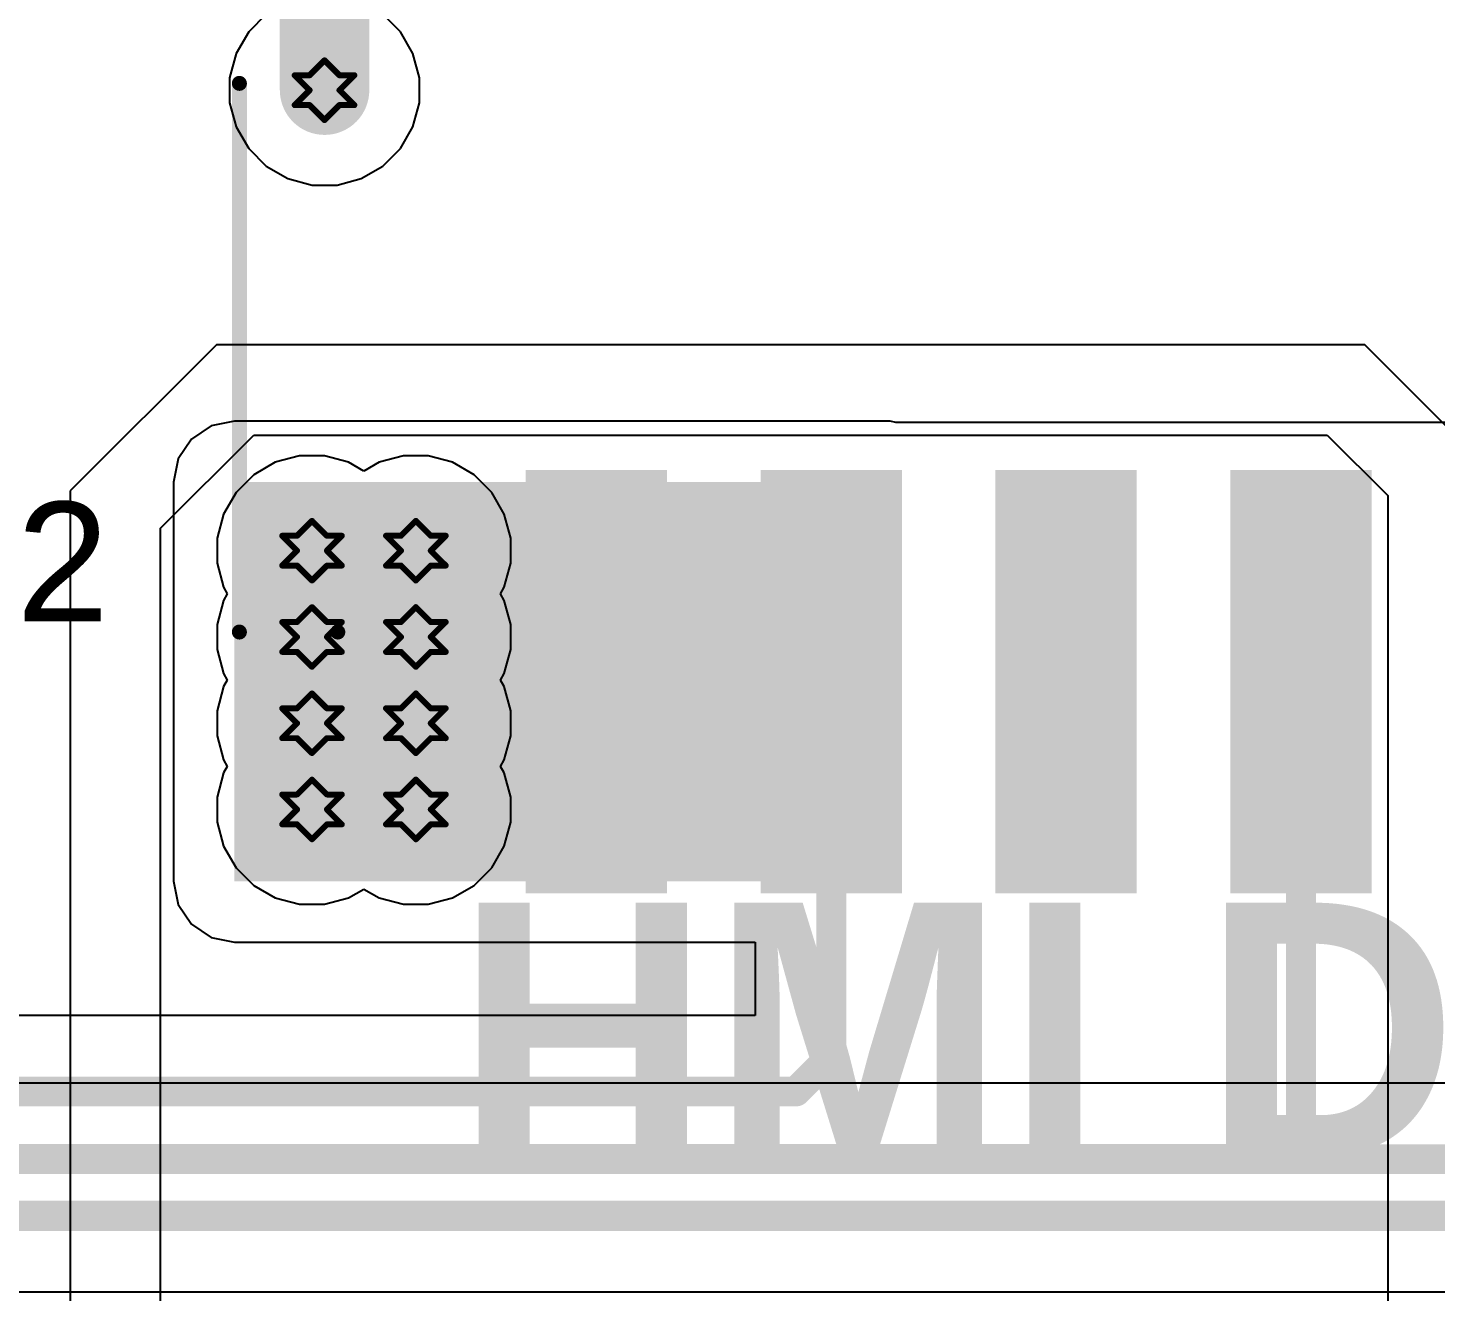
# Model space of a CAD drawing. Header units: inches. Extents: x -3 to 5437, y -3 to 5435.
# Drawn here: x 130.07 to 142.06, y 47.03 to 57.79 of the extents above; entities that cross this region are included whole.
import ezdxf

# ---------------------------------------------------------------- set-up
doc = ezdxf.new("R2010")
doc.units = ezdxf.units.IN
for name, color, linetype in [('Bottom Layer', 5, 'Continuous'), ('Bottom Solder', 6, 'Continuous'), ('Drill Drawing', 1, 'Continuous'), ('GND', 16, 'Continuous'), ('PWR', 76, 'Continuous'), ('Top Layer', 1, 'Continuous'), ('Top Overlay', 2, 'Continuous'), ('Top Paste', 8, 'Continuous'), ('Top Solder', 216, 'Continuous'), ('Via Holes', 16, 'Continuous')]:
    doc.layers.add(name, color=color, linetype=linetype)
doc.styles.add('Arial', font='', dxfattribs={"height": 0.2})
doc.styles.add('Arial_Bold', font='', dxfattribs={"height": 0.2})
doc.styles.get('Arial').set_extended_font_data('Arial')
doc.styles.get('Arial_Bold').set_extended_font_data('Arial', bold=True)

# ---------------------------------------------------------------- blocks, each defined once
blk = doc.blocks.new('A2008WR_S_8P_200')
at = {"layer": 'Top Layer'}
for points in [[(0, 5.45), (1, 5.45), (1, 2.05), (0, 2.05)], [(2, 5.45), (3, 5.45), (3, 2.05), (2, 2.05)], [(4, 5.45), (5, 5.45), (5, 2.05), (4, 2.05)], [(6, 5.45), (7, 5.45), (7, 2.05), (6, 2.05)]]:
    blk.add_hatch(color=1, dxfattribs=at).paths.add_polyline_path(points)
at = {"layer": 'Top Paste'}
for points in [[(0, 5.45), (1, 5.45), (1, 2.05), (0, 2.05)], [(2, 5.45), (3, 5.45), (3, 2.05), (2, 2.05)], [(4, 5.45), (5, 5.45), (5, 2.05), (4, 2.05)], [(6, 5.45), (7, 5.45), (7, 2.05), (6, 2.05)]]:
    blk.add_hatch(color=8, dxfattribs=at).paths.add_polyline_path(points)
at = {"layer": 'Top Solder'}
for points in [[(-0.102, 5.552), (1.102, 5.552), (1.102, 1.948), (-0.102, 1.948)], [(1.898, 5.552), (3.102, 5.552), (3.102, 1.948), (1.898, 1.948)], [(3.898, 5.552), (5.102, 5.552), (5.102, 1.948), (3.898, 1.948)], [(5.898, 5.552), (7.102, 5.552), (7.102, 1.948), (5.898, 1.948)]]:
    blk.add_hatch(color=216, dxfattribs=at).paths.add_polyline_path(points)
at = {"layer": 'Top Overlay'}
for points in [[(9.541, 3.327, 0.127, 0.127, 0), (8.703, 3.327, 0.127, 0.127, 0)], [(9.541, 3.327, 0.127, 0.127, 0), (9.541, -1.346, 0.127, 0.127, 0)]]:
    blk.add_lwpolyline(points, format="xyseb", dxfattribs=at)
for points in [[(8.671, 3.327, 0.0635, 0.0635, 1), (8.735, 3.327, 0.0635, 0.0635, 1)], [(9.509, 3.327, 0.0635, 0.0635, 1), (9.573, 3.327, 0.0635, 0.0635, 1)], [(9.509, 3.327, 0.0635, 0.0635, 1), (9.573, 3.327, 0.0635, 0.0635, 1)], [(9.509, -1.346, 0.0635, 0.0635, 1), (9.573, -1.346, 0.0635, 0.0635, 1)]]:
    blk.add_lwpolyline(points, format="xyseb", close=True, dxfattribs=at)

msp = doc.modelspace()

# ---------------------------------------------------------------- hatches: boundary and pattern name
at = {"layer": 'Bottom Layer'}
h = msp.add_hatch(color=5, dxfattribs=at)
edge = h.paths.add_edge_path()
edge.add_arc((132.594, 57.261), 0.3, 0, 360)
h = msp.add_hatch(color=5, dxfattribs=at)
edge = h.paths.add_edge_path()
edge.add_arc((132.487, 53.339), 0.3, 0, 360)
h = msp.add_hatch(color=5, dxfattribs=at)
edge = h.paths.add_edge_path()
edge.add_arc((133.372, 53.339), 0.3, 0, 360)
h = msp.add_hatch(color=5, dxfattribs=at)
edge = h.paths.add_edge_path()
edge.add_arc((132.487, 52.604), 0.3, 0, 360)
h = msp.add_hatch(color=5, dxfattribs=at)
edge = h.paths.add_edge_path()
edge.add_arc((133.372, 52.604), 0.3, 0, 360)
h = msp.add_hatch(color=5, dxfattribs=at)
edge = h.paths.add_edge_path()
edge.add_arc((132.487, 51.869), 0.3, 0, 360)
h = msp.add_hatch(color=5, dxfattribs=at)
edge = h.paths.add_edge_path()
edge.add_arc((133.372, 51.869), 0.3, 0, 360)
h = msp.add_hatch(color=5, dxfattribs=at)
edge = h.paths.add_edge_path()
edge.add_arc((132.487, 51.135), 0.3, 0, 360)
h = msp.add_hatch(color=5, dxfattribs=at)
edge = h.paths.add_edge_path()
edge.add_arc((133.372, 51.135), 0.3, 0, 360)
at = {"layer": 'Bottom Solder'}
h = msp.add_hatch(color=6, dxfattribs=at)
edge = h.paths.add_edge_path()
edge.add_arc((132.487, 53.339), 0.15, 0, 360)
h = msp.add_hatch(color=6, dxfattribs=at)
edge = h.paths.add_edge_path()
edge.add_arc((133.372, 53.339), 0.15, 0, 360)
h = msp.add_hatch(color=6, dxfattribs=at)
edge = h.paths.add_edge_path()
edge.add_arc((132.487, 52.604), 0.15, 0, 360)
h = msp.add_hatch(color=6, dxfattribs=at)
edge = h.paths.add_edge_path()
edge.add_arc((133.372, 52.604), 0.15, 0, 360)
h = msp.add_hatch(color=6, dxfattribs=at)
edge = h.paths.add_edge_path()
edge.add_arc((132.487, 51.869), 0.15, 0, 360)
h = msp.add_hatch(color=6, dxfattribs=at)
edge = h.paths.add_edge_path()
edge.add_arc((133.372, 51.869), 0.15, 0, 360)
h = msp.add_hatch(color=6, dxfattribs=at)
edge = h.paths.add_edge_path()
edge.add_arc((132.487, 51.135), 0.15, 0, 360)
h = msp.add_hatch(color=6, dxfattribs=at)
edge = h.paths.add_edge_path()
edge.add_arc((133.372, 51.135), 0.15, 0, 360)
at = {"layer": 'GND'}
h = msp.add_hatch(color=16, dxfattribs=at)
edge = h.paths.add_edge_path()
edge.add_arc((132.594, 57.261), 0.3, 0, 360)
h = msp.add_hatch(color=16, dxfattribs=at)
edge = h.paths.add_edge_path()
edge.add_arc((132.487, 53.339), 0.3, 0, 360)
h = msp.add_hatch(color=16, dxfattribs=at)
edge = h.paths.add_edge_path()
edge.add_arc((133.372, 53.339), 0.3, 0, 360)
h = msp.add_hatch(color=16, dxfattribs=at)
edge = h.paths.add_edge_path()
edge.add_arc((132.487, 52.604), 0.3, 0, 360)
h = msp.add_hatch(color=16, dxfattribs=at)
edge = h.paths.add_edge_path()
edge.add_arc((133.372, 52.604), 0.3, 0, 360)
h = msp.add_hatch(color=16, dxfattribs=at)
edge = h.paths.add_edge_path()
edge.add_arc((132.487, 51.869), 0.3, 0, 360)
h = msp.add_hatch(color=16, dxfattribs=at)
edge = h.paths.add_edge_path()
edge.add_arc((133.372, 51.869), 0.3, 0, 360)
h = msp.add_hatch(color=16, dxfattribs=at)
edge = h.paths.add_edge_path()
edge.add_arc((132.487, 51.135), 0.3, 0, 360)
h = msp.add_hatch(color=16, dxfattribs=at)
edge = h.paths.add_edge_path()
edge.add_arc((133.372, 51.135), 0.3, 0, 360)
at = {"layer": 'PWR'}
h = msp.add_hatch(color=76, dxfattribs=at)
edge = h.paths.add_edge_path()
edge.add_arc((132.594, 57.261), 0.3, 0, 360)
h = msp.add_hatch(color=76, dxfattribs=at)
edge = h.paths.add_edge_path()
edge.add_arc((132.487, 53.339), 0.3, 0, 360)
h = msp.add_hatch(color=76, dxfattribs=at)
edge = h.paths.add_edge_path()
edge.add_arc((133.372, 53.339), 0.3, 0, 360)
h = msp.add_hatch(color=76, dxfattribs=at)
edge = h.paths.add_edge_path()
edge.add_arc((132.487, 52.604), 0.3, 0, 360)
h = msp.add_hatch(color=76, dxfattribs=at)
edge = h.paths.add_edge_path()
edge.add_arc((133.372, 52.604), 0.3, 0, 360)
h = msp.add_hatch(color=76, dxfattribs=at)
edge = h.paths.add_edge_path()
edge.add_arc((132.487, 51.869), 0.3, 0, 360)
h = msp.add_hatch(color=76, dxfattribs=at)
edge = h.paths.add_edge_path()
edge.add_arc((133.372, 51.869), 0.3, 0, 360)
h = msp.add_hatch(color=76, dxfattribs=at)
edge = h.paths.add_edge_path()
edge.add_arc((132.487, 51.135), 0.3, 0, 360)
h = msp.add_hatch(color=76, dxfattribs=at)
edge = h.paths.add_edge_path()
edge.add_arc((133.372, 51.135), 0.3, 0, 360)
at = {"layer": 'Top Layer'}
h = msp.add_hatch(color=1, dxfattribs=at)
edge = h.paths.add_edge_path()
edge.add_arc((132.594, 57.261), 0.3, 0, 360)
msp.add_hatch(color=1, dxfattribs=at).paths.add_polyline_path([(131.826, 50.523), (137.41, 50.523), (137.41, 53.923), (131.826, 53.923)])
h = msp.add_hatch(color=1, dxfattribs=at)
edge = h.paths.add_edge_path()
edge.add_arc((132.487, 53.339), 0.3, 0, 360)
h = msp.add_hatch(color=1, dxfattribs=at)
edge = h.paths.add_edge_path()
edge.add_arc((133.372, 53.339), 0.3, 0, 360)
h = msp.add_hatch(color=1, dxfattribs=at)
edge = h.paths.add_edge_path()
edge.add_arc((132.487, 52.604), 0.3, 0, 360)
h = msp.add_hatch(color=1, dxfattribs=at)
edge = h.paths.add_edge_path()
edge.add_arc((133.372, 52.604), 0.3, 0, 360)
h = msp.add_hatch(color=1, dxfattribs=at)
edge = h.paths.add_edge_path()
edge.add_arc((132.487, 51.869), 0.3, 0, 360)
h = msp.add_hatch(color=1, dxfattribs=at)
edge = h.paths.add_edge_path()
edge.add_arc((133.372, 51.869), 0.3, 0, 360)
h = msp.add_hatch(color=1, dxfattribs=at)
edge = h.paths.add_edge_path()
edge.add_arc((132.487, 51.135), 0.3, 0, 360)
h = msp.add_hatch(color=1, dxfattribs=at)
edge = h.paths.add_edge_path()
edge.add_arc((133.372, 51.135), 0.3, 0, 360)
at = {"layer": 'Top Solder'}
h = msp.add_hatch(color=216, dxfattribs=at)
edge = h.paths.add_edge_path()
edge.add_arc((132.487, 53.339), 0.15, 0, 360)
h = msp.add_hatch(color=216, dxfattribs=at)
edge = h.paths.add_edge_path()
edge.add_arc((133.372, 53.339), 0.15, 0, 360)
h = msp.add_hatch(color=216, dxfattribs=at)
edge = h.paths.add_edge_path()
edge.add_arc((132.487, 52.604), 0.15, 0, 360)
h = msp.add_hatch(color=216, dxfattribs=at)
edge = h.paths.add_edge_path()
edge.add_arc((133.372, 52.604), 0.15, 0, 360)
h = msp.add_hatch(color=216, dxfattribs=at)
edge = h.paths.add_edge_path()
edge.add_arc((132.487, 51.869), 0.15, 0, 360)
h = msp.add_hatch(color=216, dxfattribs=at)
edge = h.paths.add_edge_path()
edge.add_arc((133.372, 51.869), 0.15, 0, 360)
h = msp.add_hatch(color=216, dxfattribs=at)
edge = h.paths.add_edge_path()
edge.add_arc((132.487, 51.135), 0.15, 0, 360)
h = msp.add_hatch(color=216, dxfattribs=at)
edge = h.paths.add_edge_path()
edge.add_arc((133.372, 51.135), 0.15, 0, 360)
at = {"layer": 'Via Holes'}
h = msp.add_hatch(color=7, dxfattribs=at)
edge = h.paths.add_edge_path()
edge.add_arc((132.594, 57.261), 0.15, 0, 360)
h = msp.add_hatch(color=7, dxfattribs=at)
edge = h.paths.add_edge_path()
edge.add_arc((132.487, 53.339), 0.15, 0, 360)
h = msp.add_hatch(color=7, dxfattribs=at)
edge = h.paths.add_edge_path()
edge.add_arc((133.372, 53.339), 0.15, 0, 360)
h = msp.add_hatch(color=7, dxfattribs=at)
edge = h.paths.add_edge_path()
edge.add_arc((132.487, 52.604), 0.15, 0, 360)
h = msp.add_hatch(color=7, dxfattribs=at)
edge = h.paths.add_edge_path()
edge.add_arc((133.372, 52.604), 0.15, 0, 360)
h = msp.add_hatch(color=7, dxfattribs=at)
edge = h.paths.add_edge_path()
edge.add_arc((132.487, 51.869), 0.15, 0, 360)
h = msp.add_hatch(color=7, dxfattribs=at)
edge = h.paths.add_edge_path()
edge.add_arc((133.372, 51.869), 0.15, 0, 360)
h = msp.add_hatch(color=7, dxfattribs=at)
edge = h.paths.add_edge_path()
edge.add_arc((132.487, 51.135), 0.15, 0, 360)
h = msp.add_hatch(color=7, dxfattribs=at)
edge = h.paths.add_edge_path()
edge.add_arc((133.372, 51.135), 0.15, 0, 360)

# ---------------------------------------------------------------- linework, layer by layer
at = {"layer": 'Bottom Layer'}
for p, q in [((132.175, 54.092), (131.991, 53.986)), ((132.381, 54.147), (132.175, 54.092)), ((132.594, 54.147), (132.381, 54.147)), ((132.799, 54.092), (132.594, 54.147)), ((132.93, 54.017), (132.799, 54.092)), ((133.06, 54.092), (132.93, 54.017)), ((133.266, 54.147), (133.06, 54.092)), ((133.478, 54.147), (133.266, 54.147)), ((133.684, 54.092), (133.478, 54.147)), ((133.868, 53.986), (133.684, 54.092)), ((131.991, 53.986), (131.841, 53.835)), ((134.019, 53.835), (133.868, 53.986)), ((131.841, 53.835), (131.734, 53.651)), ((134.125, 53.651), (134.019, 53.835)), ((131.734, 53.651), (131.679, 53.445)), ((134.18, 53.445), (134.125, 53.651)), ((131.679, 53.445), (131.679, 53.233)), ((134.18, 53.233), (134.18, 53.445)), ((131.679, 53.233), (131.734, 53.027)), ((134.125, 53.027), (134.18, 53.233)), ((131.734, 53.027), (131.766, 52.972)), ((134.093, 52.972), (134.125, 53.027)), ((131.734, 52.916), (131.679, 52.711)), ((131.766, 52.972), (131.734, 52.916)), ((134.125, 52.916), (134.093, 52.972)), ((134.18, 52.711), (134.125, 52.916)), ((131.679, 52.711), (131.679, 52.498)), ((134.18, 52.498), (134.18, 52.711)), ((131.679, 52.498), (131.734, 52.292)), ((134.125, 52.292), (134.18, 52.498)), ((131.734, 52.292), (131.766, 52.237)), ((134.093, 52.237), (134.125, 52.292)), ((131.734, 52.181), (131.679, 51.976)), ((131.766, 52.237), (131.734, 52.181)), ((134.125, 52.181), (134.093, 52.237)), ((134.18, 51.976), (134.125, 52.181)), ((131.679, 51.976), (131.679, 51.763)), ((134.18, 51.763), (134.18, 51.976)), ((131.679, 51.763), (131.734, 51.558)), ((134.125, 51.558), (134.18, 51.763)), ((131.734, 51.558), (131.766, 51.502)), ((134.093, 51.502), (134.125, 51.558)), ((131.734, 51.447), (131.679, 51.241)), ((131.766, 51.502), (131.734, 51.447)), ((134.125, 51.447), (134.093, 51.502)), ((134.18, 51.241), (134.125, 51.447)), ((131.679, 51.241), (131.679, 51.028)), ((134.18, 51.028), (134.18, 51.241)), ((131.679, 51.028), (131.734, 50.823)), ((134.125, 50.823), (134.18, 51.028)), ((131.734, 50.823), (131.841, 50.639)), ((134.019, 50.639), (134.125, 50.823)), ((131.841, 50.639), (131.991, 50.488)), ((133.868, 50.488), (134.019, 50.639)), ((131.991, 50.488), (132.175, 50.382)), ((133.684, 50.382), (133.868, 50.488)), ((132.175, 50.382), (132.381, 50.327)), ((132.594, 50.327), (132.799, 50.382)), ((132.799, 50.382), (132.93, 50.457)), ((132.93, 50.457), (133.06, 50.382)), ((133.06, 50.382), (133.266, 50.327)), ((133.478, 50.327), (133.684, 50.382)), ((132.381, 50.327), (132.594, 50.327)), ((133.266, 50.327), (133.478, 50.327)), ((148.768, 48.803), (116.27, 48.803))]:
    msp.add_line(p, q, dxfattribs=at)
for points in [[(116.002, 48.156, 0.254, 0.254, 0), (148.768, 48.156, 0.254, 0.254, 0)], [(115.802, 47.673, 0.254, 0.254, 0), (144.091, 47.673, 0.254, 0.254, 0)]]:
    msp.add_lwpolyline(points, format="xyseb", dxfattribs=at)
at = {"layer": 'Drill Drawing'}
for points in [[(132.467, 57.388, 0.0508, 0.0508, 0), (132.594, 57.515, 0.0508, 0.0508, 0)], [(132.594, 57.515, 0.0508, 0.0508, 0), (132.721, 57.388, 0.0508, 0.0508, 0)], [(132.34, 57.388, 0.0508, 0.0508, 0), (132.467, 57.261, 0.0508, 0.0508, 0)], [(132.34, 57.388, 0.0508, 0.0508, 0), (132.467, 57.388, 0.0508, 0.0508, 0)], [(132.721, 57.388, 0.0508, 0.0508, 0), (132.848, 57.388, 0.0508, 0.0508, 0)], [(132.721, 57.261, 0.0508, 0.0508, 0), (132.848, 57.388, 0.0508, 0.0508, 0)], [(132.34, 57.134, 0.0508, 0.0508, 0), (132.467, 57.261, 0.0508, 0.0508, 0)], [(132.721, 57.261, 0.0508, 0.0508, 0), (132.848, 57.134, 0.0508, 0.0508, 0)], [(132.34, 57.134, 0.0508, 0.0508, 0), (132.467, 57.134, 0.0508, 0.0508, 0)], [(132.467, 57.134, 0.0508, 0.0508, 0), (132.594, 57.007, 0.0508, 0.0508, 0)], [(132.594, 57.007, 0.0508, 0.0508, 0), (132.721, 57.134, 0.0508, 0.0508, 0)], [(132.721, 57.134, 0.0508, 0.0508, 0), (132.848, 57.134, 0.0508, 0.0508, 0)], [(132.36, 53.466, 0.0508, 0.0508, 0), (132.487, 53.593, 0.0508, 0.0508, 0)], [(132.487, 53.593, 0.0508, 0.0508, 0), (132.614, 53.466, 0.0508, 0.0508, 0)], [(133.245, 53.466, 0.0508, 0.0508, 0), (133.372, 53.593, 0.0508, 0.0508, 0)], [(133.372, 53.593, 0.0508, 0.0508, 0), (133.499, 53.466, 0.0508, 0.0508, 0)], [(132.233, 53.466, 0.0508, 0.0508, 0), (132.36, 53.339, 0.0508, 0.0508, 0)], [(132.233, 53.466, 0.0508, 0.0508, 0), (132.36, 53.466, 0.0508, 0.0508, 0)], [(132.614, 53.466, 0.0508, 0.0508, 0), (132.741, 53.466, 0.0508, 0.0508, 0)], [(132.614, 53.339, 0.0508, 0.0508, 0), (132.741, 53.466, 0.0508, 0.0508, 0)], [(133.118, 53.466, 0.0508, 0.0508, 0), (133.245, 53.339, 0.0508, 0.0508, 0)], [(133.118, 53.466, 0.0508, 0.0508, 0), (133.245, 53.466, 0.0508, 0.0508, 0)], [(133.499, 53.466, 0.0508, 0.0508, 0), (133.626, 53.466, 0.0508, 0.0508, 0)], [(133.499, 53.339, 0.0508, 0.0508, 0), (133.626, 53.466, 0.0508, 0.0508, 0)], [(132.233, 53.212, 0.0508, 0.0508, 0), (132.36, 53.339, 0.0508, 0.0508, 0)], [(132.614, 53.339, 0.0508, 0.0508, 0), (132.741, 53.212, 0.0508, 0.0508, 0)], [(133.118, 53.212, 0.0508, 0.0508, 0), (133.245, 53.339, 0.0508, 0.0508, 0)], [(133.499, 53.339, 0.0508, 0.0508, 0), (133.626, 53.212, 0.0508, 0.0508, 0)], [(132.233, 53.212, 0.0508, 0.0508, 0), (132.36, 53.212, 0.0508, 0.0508, 0)], [(132.36, 53.212, 0.0508, 0.0508, 0), (132.487, 53.085, 0.0508, 0.0508, 0)], [(132.487, 53.085, 0.0508, 0.0508, 0), (132.614, 53.212, 0.0508, 0.0508, 0)], [(132.614, 53.212, 0.0508, 0.0508, 0), (132.741, 53.212, 0.0508, 0.0508, 0)], [(133.118, 53.212, 0.0508, 0.0508, 0), (133.245, 53.212, 0.0508, 0.0508, 0)], [(133.245, 53.212, 0.0508, 0.0508, 0), (133.372, 53.085, 0.0508, 0.0508, 0)], [(133.372, 53.085, 0.0508, 0.0508, 0), (133.499, 53.212, 0.0508, 0.0508, 0)], [(133.499, 53.212, 0.0508, 0.0508, 0), (133.626, 53.212, 0.0508, 0.0508, 0)], [(132.36, 52.731, 0.0508, 0.0508, 0), (132.487, 52.858, 0.0508, 0.0508, 0)], [(132.487, 52.858, 0.0508, 0.0508, 0), (132.614, 52.731, 0.0508, 0.0508, 0)], [(133.245, 52.731, 0.0508, 0.0508, 0), (133.372, 52.858, 0.0508, 0.0508, 0)], [(133.372, 52.858, 0.0508, 0.0508, 0), (133.499, 52.731, 0.0508, 0.0508, 0)], [(132.233, 52.731, 0.0508, 0.0508, 0), (132.36, 52.604, 0.0508, 0.0508, 0)], [(132.233, 52.731, 0.0508, 0.0508, 0), (132.36, 52.731, 0.0508, 0.0508, 0)], [(132.614, 52.731, 0.0508, 0.0508, 0), (132.741, 52.731, 0.0508, 0.0508, 0)], [(132.614, 52.604, 0.0508, 0.0508, 0), (132.741, 52.731, 0.0508, 0.0508, 0)], [(133.118, 52.731, 0.0508, 0.0508, 0), (133.245, 52.604, 0.0508, 0.0508, 0)], [(133.118, 52.731, 0.0508, 0.0508, 0), (133.245, 52.731, 0.0508, 0.0508, 0)], [(133.499, 52.731, 0.0508, 0.0508, 0), (133.626, 52.731, 0.0508, 0.0508, 0)], [(133.499, 52.604, 0.0508, 0.0508, 0), (133.626, 52.731, 0.0508, 0.0508, 0)], [(132.233, 52.477, 0.0508, 0.0508, 0), (132.36, 52.604, 0.0508, 0.0508, 0)], [(132.614, 52.604, 0.0508, 0.0508, 0), (132.741, 52.477, 0.0508, 0.0508, 0)], [(133.118, 52.477, 0.0508, 0.0508, 0), (133.245, 52.604, 0.0508, 0.0508, 0)], [(133.499, 52.604, 0.0508, 0.0508, 0), (133.626, 52.477, 0.0508, 0.0508, 0)], [(132.233, 52.477, 0.0508, 0.0508, 0), (132.36, 52.477, 0.0508, 0.0508, 0)], [(132.36, 52.477, 0.0508, 0.0508, 0), (132.487, 52.35, 0.0508, 0.0508, 0)], [(132.487, 52.35, 0.0508, 0.0508, 0), (132.614, 52.477, 0.0508, 0.0508, 0)], [(132.614, 52.477, 0.0508, 0.0508, 0), (132.741, 52.477, 0.0508, 0.0508, 0)], [(133.118, 52.477, 0.0508, 0.0508, 0), (133.245, 52.477, 0.0508, 0.0508, 0)], [(133.245, 52.477, 0.0508, 0.0508, 0), (133.372, 52.35, 0.0508, 0.0508, 0)], [(133.372, 52.35, 0.0508, 0.0508, 0), (133.499, 52.477, 0.0508, 0.0508, 0)], [(133.499, 52.477, 0.0508, 0.0508, 0), (133.626, 52.477, 0.0508, 0.0508, 0)], [(132.36, 51.996, 0.0508, 0.0508, 0), (132.487, 52.123, 0.0508, 0.0508, 0)], [(132.487, 52.123, 0.0508, 0.0508, 0), (132.614, 51.996, 0.0508, 0.0508, 0)], [(133.245, 51.996, 0.0508, 0.0508, 0), (133.372, 52.123, 0.0508, 0.0508, 0)], [(133.372, 52.123, 0.0508, 0.0508, 0), (133.499, 51.996, 0.0508, 0.0508, 0)], [(132.233, 51.996, 0.0508, 0.0508, 0), (132.36, 51.869, 0.0508, 0.0508, 0)], [(132.233, 51.996, 0.0508, 0.0508, 0), (132.36, 51.996, 0.0508, 0.0508, 0)], [(132.614, 51.996, 0.0508, 0.0508, 0), (132.741, 51.996, 0.0508, 0.0508, 0)], [(132.614, 51.869, 0.0508, 0.0508, 0), (132.741, 51.996, 0.0508, 0.0508, 0)], [(133.118, 51.996, 0.0508, 0.0508, 0), (133.245, 51.869, 0.0508, 0.0508, 0)], [(133.118, 51.996, 0.0508, 0.0508, 0), (133.245, 51.996, 0.0508, 0.0508, 0)], [(133.499, 51.996, 0.0508, 0.0508, 0), (133.626, 51.996, 0.0508, 0.0508, 0)], [(133.499, 51.869, 0.0508, 0.0508, 0), (133.626, 51.996, 0.0508, 0.0508, 0)], [(132.233, 51.742, 0.0508, 0.0508, 0), (132.36, 51.869, 0.0508, 0.0508, 0)], [(132.614, 51.869, 0.0508, 0.0508, 0), (132.741, 51.742, 0.0508, 0.0508, 0)], [(133.118, 51.742, 0.0508, 0.0508, 0), (133.245, 51.869, 0.0508, 0.0508, 0)], [(133.499, 51.869, 0.0508, 0.0508, 0), (133.626, 51.742, 0.0508, 0.0508, 0)], [(132.233, 51.742, 0.0508, 0.0508, 0), (132.36, 51.742, 0.0508, 0.0508, 0)], [(132.36, 51.742, 0.0508, 0.0508, 0), (132.487, 51.615, 0.0508, 0.0508, 0)], [(132.487, 51.615, 0.0508, 0.0508, 0), (132.614, 51.742, 0.0508, 0.0508, 0)], [(132.614, 51.742, 0.0508, 0.0508, 0), (132.741, 51.742, 0.0508, 0.0508, 0)], [(133.118, 51.742, 0.0508, 0.0508, 0), (133.245, 51.742, 0.0508, 0.0508, 0)], [(133.245, 51.742, 0.0508, 0.0508, 0), (133.372, 51.615, 0.0508, 0.0508, 0)], [(133.372, 51.615, 0.0508, 0.0508, 0), (133.499, 51.742, 0.0508, 0.0508, 0)], [(133.499, 51.742, 0.0508, 0.0508, 0), (133.626, 51.742, 0.0508, 0.0508, 0)], [(132.36, 51.262, 0.0508, 0.0508, 0), (132.487, 51.389, 0.0508, 0.0508, 0)], [(132.487, 51.389, 0.0508, 0.0508, 0), (132.614, 51.262, 0.0508, 0.0508, 0)], [(133.245, 51.262, 0.0508, 0.0508, 0), (133.372, 51.389, 0.0508, 0.0508, 0)], [(133.372, 51.389, 0.0508, 0.0508, 0), (133.499, 51.262, 0.0508, 0.0508, 0)], [(132.233, 51.262, 0.0508, 0.0508, 0), (132.36, 51.135, 0.0508, 0.0508, 0)], [(132.233, 51.262, 0.0508, 0.0508, 0), (132.36, 51.262, 0.0508, 0.0508, 0)], [(132.614, 51.262, 0.0508, 0.0508, 0), (132.741, 51.262, 0.0508, 0.0508, 0)], [(132.614, 51.135, 0.0508, 0.0508, 0), (132.741, 51.262, 0.0508, 0.0508, 0)], [(133.118, 51.262, 0.0508, 0.0508, 0), (133.245, 51.135, 0.0508, 0.0508, 0)], [(133.118, 51.262, 0.0508, 0.0508, 0), (133.245, 51.262, 0.0508, 0.0508, 0)], [(133.499, 51.262, 0.0508, 0.0508, 0), (133.626, 51.262, 0.0508, 0.0508, 0)], [(133.499, 51.135, 0.0508, 0.0508, 0), (133.626, 51.262, 0.0508, 0.0508, 0)], [(132.233, 51.008, 0.0508, 0.0508, 0), (132.36, 51.135, 0.0508, 0.0508, 0)], [(132.614, 51.135, 0.0508, 0.0508, 0), (132.741, 51.008, 0.0508, 0.0508, 0)], [(133.118, 51.008, 0.0508, 0.0508, 0), (133.245, 51.135, 0.0508, 0.0508, 0)], [(133.499, 51.135, 0.0508, 0.0508, 0), (133.626, 51.008, 0.0508, 0.0508, 0)], [(132.233, 51.008, 0.0508, 0.0508, 0), (132.36, 51.008, 0.0508, 0.0508, 0)], [(132.36, 51.008, 0.0508, 0.0508, 0), (132.487, 50.881, 0.0508, 0.0508, 0)], [(132.487, 50.881, 0.0508, 0.0508, 0), (132.614, 51.008, 0.0508, 0.0508, 0)], [(132.614, 51.008, 0.0508, 0.0508, 0), (132.741, 51.008, 0.0508, 0.0508, 0)], [(133.118, 51.008, 0.0508, 0.0508, 0), (133.245, 51.008, 0.0508, 0.0508, 0)], [(133.245, 51.008, 0.0508, 0.0508, 0), (133.372, 50.881, 0.0508, 0.0508, 0)], [(133.372, 50.881, 0.0508, 0.0508, 0), (133.499, 51.008, 0.0508, 0.0508, 0)], [(133.499, 51.008, 0.0508, 0.0508, 0), (133.626, 51.008, 0.0508, 0.0508, 0)]]:
    msp.add_lwpolyline(points, format="xyseb", dxfattribs=at)
for points in [[(132.581, 57.515, 0.0254, 0.0254, 1), (132.607, 57.515, 0.0254, 0.0254, 1)], [(132.581, 57.515, 0.0254, 0.0254, 1), (132.607, 57.515, 0.0254, 0.0254, 1)], [(132.327, 57.388, 0.0254, 0.0254, 1), (132.353, 57.388, 0.0254, 0.0254, 1)], [(132.327, 57.388, 0.0254, 0.0254, 1), (132.353, 57.388, 0.0254, 0.0254, 1)], [(132.454, 57.388, 0.0254, 0.0254, 1), (132.48, 57.388, 0.0254, 0.0254, 1)], [(132.454, 57.388, 0.0254, 0.0254, 1), (132.48, 57.388, 0.0254, 0.0254, 1)], [(132.708, 57.388, 0.0254, 0.0254, 1), (132.734, 57.388, 0.0254, 0.0254, 1)], [(132.708, 57.388, 0.0254, 0.0254, 1), (132.734, 57.388, 0.0254, 0.0254, 1)], [(132.835, 57.388, 0.0254, 0.0254, 1), (132.861, 57.388, 0.0254, 0.0254, 1)], [(132.835, 57.388, 0.0254, 0.0254, 1), (132.861, 57.388, 0.0254, 0.0254, 1)], [(132.454, 57.261, 0.0254, 0.0254, 1), (132.48, 57.261, 0.0254, 0.0254, 1)], [(132.454, 57.261, 0.0254, 0.0254, 1), (132.48, 57.261, 0.0254, 0.0254, 1)], [(132.708, 57.261, 0.0254, 0.0254, 1), (132.734, 57.261, 0.0254, 0.0254, 1)], [(132.708, 57.261, 0.0254, 0.0254, 1), (132.734, 57.261, 0.0254, 0.0254, 1)], [(132.327, 57.134, 0.0254, 0.0254, 1), (132.353, 57.134, 0.0254, 0.0254, 1)], [(132.327, 57.134, 0.0254, 0.0254, 1), (132.353, 57.134, 0.0254, 0.0254, 1)], [(132.454, 57.134, 0.0254, 0.0254, 1), (132.48, 57.134, 0.0254, 0.0254, 1)], [(132.454, 57.134, 0.0254, 0.0254, 1), (132.48, 57.134, 0.0254, 0.0254, 1)], [(132.708, 57.134, 0.0254, 0.0254, 1), (132.734, 57.134, 0.0254, 0.0254, 1)], [(132.708, 57.134, 0.0254, 0.0254, 1), (132.734, 57.134, 0.0254, 0.0254, 1)], [(132.835, 57.134, 0.0254, 0.0254, 1), (132.861, 57.134, 0.0254, 0.0254, 1)], [(132.835, 57.134, 0.0254, 0.0254, 1), (132.861, 57.134, 0.0254, 0.0254, 1)], [(132.581, 57.007, 0.0254, 0.0254, 1), (132.607, 57.007, 0.0254, 0.0254, 1)], [(132.581, 57.007, 0.0254, 0.0254, 1), (132.607, 57.007, 0.0254, 0.0254, 1)], [(132.475, 53.593, 0.0254, 0.0254, 1), (132.5, 53.593, 0.0254, 0.0254, 1)], [(132.475, 53.593, 0.0254, 0.0254, 1), (132.5, 53.593, 0.0254, 0.0254, 1)], [(133.359, 53.593, 0.0254, 0.0254, 1), (133.385, 53.593, 0.0254, 0.0254, 1)], [(133.359, 53.593, 0.0254, 0.0254, 1), (133.385, 53.593, 0.0254, 0.0254, 1)], [(132.221, 53.466, 0.0254, 0.0254, 1), (132.246, 53.466, 0.0254, 0.0254, 1)], [(132.221, 53.466, 0.0254, 0.0254, 1), (132.246, 53.466, 0.0254, 0.0254, 1)], [(132.348, 53.466, 0.0254, 0.0254, 1), (132.373, 53.466, 0.0254, 0.0254, 1)], [(132.348, 53.466, 0.0254, 0.0254, 1), (132.373, 53.466, 0.0254, 0.0254, 1)], [(132.602, 53.466, 0.0254, 0.0254, 1), (132.627, 53.466, 0.0254, 0.0254, 1)], [(132.602, 53.466, 0.0254, 0.0254, 1), (132.627, 53.466, 0.0254, 0.0254, 1)], [(132.729, 53.466, 0.0254, 0.0254, 1), (132.754, 53.466, 0.0254, 0.0254, 1)], [(132.729, 53.466, 0.0254, 0.0254, 1), (132.754, 53.466, 0.0254, 0.0254, 1)], [(133.105, 53.466, 0.0254, 0.0254, 1), (133.131, 53.466, 0.0254, 0.0254, 1)], [(133.105, 53.466, 0.0254, 0.0254, 1), (133.131, 53.466, 0.0254, 0.0254, 1)], [(133.232, 53.466, 0.0254, 0.0254, 1), (133.258, 53.466, 0.0254, 0.0254, 1)], [(133.232, 53.466, 0.0254, 0.0254, 1), (133.258, 53.466, 0.0254, 0.0254, 1)], [(133.486, 53.466, 0.0254, 0.0254, 1), (133.512, 53.466, 0.0254, 0.0254, 1)], [(133.486, 53.466, 0.0254, 0.0254, 1), (133.512, 53.466, 0.0254, 0.0254, 1)], [(133.613, 53.466, 0.0254, 0.0254, 1), (133.639, 53.466, 0.0254, 0.0254, 1)], [(133.613, 53.466, 0.0254, 0.0254, 1), (133.639, 53.466, 0.0254, 0.0254, 1)], [(132.348, 53.339, 0.0254, 0.0254, 1), (132.373, 53.339, 0.0254, 0.0254, 1)], [(132.348, 53.339, 0.0254, 0.0254, 1), (132.373, 53.339, 0.0254, 0.0254, 1)], [(132.602, 53.339, 0.0254, 0.0254, 1), (132.627, 53.339, 0.0254, 0.0254, 1)], [(132.602, 53.339, 0.0254, 0.0254, 1), (132.627, 53.339, 0.0254, 0.0254, 1)], [(133.232, 53.339, 0.0254, 0.0254, 1), (133.258, 53.339, 0.0254, 0.0254, 1)], [(133.232, 53.339, 0.0254, 0.0254, 1), (133.258, 53.339, 0.0254, 0.0254, 1)], [(133.486, 53.339, 0.0254, 0.0254, 1), (133.512, 53.339, 0.0254, 0.0254, 1)], [(133.486, 53.339, 0.0254, 0.0254, 1), (133.512, 53.339, 0.0254, 0.0254, 1)], [(132.221, 53.212, 0.0254, 0.0254, 1), (132.246, 53.212, 0.0254, 0.0254, 1)], [(132.221, 53.212, 0.0254, 0.0254, 1), (132.246, 53.212, 0.0254, 0.0254, 1)], [(132.348, 53.212, 0.0254, 0.0254, 1), (132.373, 53.212, 0.0254, 0.0254, 1)], [(132.348, 53.212, 0.0254, 0.0254, 1), (132.373, 53.212, 0.0254, 0.0254, 1)], [(132.602, 53.212, 0.0254, 0.0254, 1), (132.627, 53.212, 0.0254, 0.0254, 1)], [(132.602, 53.212, 0.0254, 0.0254, 1), (132.627, 53.212, 0.0254, 0.0254, 1)], [(132.729, 53.212, 0.0254, 0.0254, 1), (132.754, 53.212, 0.0254, 0.0254, 1)], [(132.729, 53.212, 0.0254, 0.0254, 1), (132.754, 53.212, 0.0254, 0.0254, 1)], [(133.105, 53.212, 0.0254, 0.0254, 1), (133.131, 53.212, 0.0254, 0.0254, 1)], [(133.105, 53.212, 0.0254, 0.0254, 1), (133.131, 53.212, 0.0254, 0.0254, 1)], [(133.232, 53.212, 0.0254, 0.0254, 1), (133.258, 53.212, 0.0254, 0.0254, 1)], [(133.232, 53.212, 0.0254, 0.0254, 1), (133.258, 53.212, 0.0254, 0.0254, 1)], [(133.486, 53.212, 0.0254, 0.0254, 1), (133.512, 53.212, 0.0254, 0.0254, 1)], [(133.486, 53.212, 0.0254, 0.0254, 1), (133.512, 53.212, 0.0254, 0.0254, 1)], [(133.613, 53.212, 0.0254, 0.0254, 1), (133.639, 53.212, 0.0254, 0.0254, 1)], [(133.613, 53.212, 0.0254, 0.0254, 1), (133.639, 53.212, 0.0254, 0.0254, 1)], [(132.475, 53.085, 0.0254, 0.0254, 1), (132.5, 53.085, 0.0254, 0.0254, 1)], [(132.475, 53.085, 0.0254, 0.0254, 1), (132.5, 53.085, 0.0254, 0.0254, 1)], [(133.359, 53.085, 0.0254, 0.0254, 1), (133.385, 53.085, 0.0254, 0.0254, 1)], [(133.359, 53.085, 0.0254, 0.0254, 1), (133.385, 53.085, 0.0254, 0.0254, 1)], [(132.475, 52.858, 0.0254, 0.0254, 1), (132.5, 52.858, 0.0254, 0.0254, 1)], [(132.475, 52.858, 0.0254, 0.0254, 1), (132.5, 52.858, 0.0254, 0.0254, 1)], [(133.359, 52.858, 0.0254, 0.0254, 1), (133.385, 52.858, 0.0254, 0.0254, 1)], [(133.359, 52.858, 0.0254, 0.0254, 1), (133.385, 52.858, 0.0254, 0.0254, 1)], [(132.221, 52.731, 0.0254, 0.0254, 1), (132.246, 52.731, 0.0254, 0.0254, 1)], [(132.221, 52.731, 0.0254, 0.0254, 1), (132.246, 52.731, 0.0254, 0.0254, 1)], [(132.348, 52.731, 0.0254, 0.0254, 1), (132.373, 52.731, 0.0254, 0.0254, 1)], [(132.348, 52.731, 0.0254, 0.0254, 1), (132.373, 52.731, 0.0254, 0.0254, 1)], [(132.602, 52.731, 0.0254, 0.0254, 1), (132.627, 52.731, 0.0254, 0.0254, 1)], [(132.602, 52.731, 0.0254, 0.0254, 1), (132.627, 52.731, 0.0254, 0.0254, 1)], [(132.729, 52.731, 0.0254, 0.0254, 1), (132.754, 52.731, 0.0254, 0.0254, 1)], [(132.729, 52.731, 0.0254, 0.0254, 1), (132.754, 52.731, 0.0254, 0.0254, 1)], [(133.105, 52.731, 0.0254, 0.0254, 1), (133.131, 52.731, 0.0254, 0.0254, 1)], [(133.105, 52.731, 0.0254, 0.0254, 1), (133.131, 52.731, 0.0254, 0.0254, 1)], [(133.232, 52.731, 0.0254, 0.0254, 1), (133.258, 52.731, 0.0254, 0.0254, 1)], [(133.232, 52.731, 0.0254, 0.0254, 1), (133.258, 52.731, 0.0254, 0.0254, 1)], [(133.486, 52.731, 0.0254, 0.0254, 1), (133.512, 52.731, 0.0254, 0.0254, 1)], [(133.486, 52.731, 0.0254, 0.0254, 1), (133.512, 52.731, 0.0254, 0.0254, 1)], [(133.613, 52.731, 0.0254, 0.0254, 1), (133.639, 52.731, 0.0254, 0.0254, 1)], [(133.613, 52.731, 0.0254, 0.0254, 1), (133.639, 52.731, 0.0254, 0.0254, 1)], [(132.348, 52.604, 0.0254, 0.0254, 1), (132.373, 52.604, 0.0254, 0.0254, 1)], [(132.348, 52.604, 0.0254, 0.0254, 1), (132.373, 52.604, 0.0254, 0.0254, 1)], [(132.602, 52.604, 0.0254, 0.0254, 1), (132.627, 52.604, 0.0254, 0.0254, 1)], [(132.602, 52.604, 0.0254, 0.0254, 1), (132.627, 52.604, 0.0254, 0.0254, 1)], [(133.232, 52.604, 0.0254, 0.0254, 1), (133.258, 52.604, 0.0254, 0.0254, 1)], [(133.232, 52.604, 0.0254, 0.0254, 1), (133.258, 52.604, 0.0254, 0.0254, 1)], [(133.486, 52.604, 0.0254, 0.0254, 1), (133.512, 52.604, 0.0254, 0.0254, 1)], [(133.486, 52.604, 0.0254, 0.0254, 1), (133.512, 52.604, 0.0254, 0.0254, 1)], [(132.221, 52.477, 0.0254, 0.0254, 1), (132.246, 52.477, 0.0254, 0.0254, 1)], [(132.221, 52.477, 0.0254, 0.0254, 1), (132.246, 52.477, 0.0254, 0.0254, 1)], [(132.348, 52.477, 0.0254, 0.0254, 1), (132.373, 52.477, 0.0254, 0.0254, 1)], [(132.348, 52.477, 0.0254, 0.0254, 1), (132.373, 52.477, 0.0254, 0.0254, 1)], [(132.602, 52.477, 0.0254, 0.0254, 1), (132.627, 52.477, 0.0254, 0.0254, 1)], [(132.602, 52.477, 0.0254, 0.0254, 1), (132.627, 52.477, 0.0254, 0.0254, 1)], [(132.729, 52.477, 0.0254, 0.0254, 1), (132.754, 52.477, 0.0254, 0.0254, 1)], [(132.729, 52.477, 0.0254, 0.0254, 1), (132.754, 52.477, 0.0254, 0.0254, 1)], [(133.105, 52.477, 0.0254, 0.0254, 1), (133.131, 52.477, 0.0254, 0.0254, 1)], [(133.105, 52.477, 0.0254, 0.0254, 1), (133.131, 52.477, 0.0254, 0.0254, 1)], [(133.232, 52.477, 0.0254, 0.0254, 1), (133.258, 52.477, 0.0254, 0.0254, 1)], [(133.232, 52.477, 0.0254, 0.0254, 1), (133.258, 52.477, 0.0254, 0.0254, 1)], [(133.486, 52.477, 0.0254, 0.0254, 1), (133.512, 52.477, 0.0254, 0.0254, 1)], [(133.486, 52.477, 0.0254, 0.0254, 1), (133.512, 52.477, 0.0254, 0.0254, 1)], [(133.613, 52.477, 0.0254, 0.0254, 1), (133.639, 52.477, 0.0254, 0.0254, 1)], [(133.613, 52.477, 0.0254, 0.0254, 1), (133.639, 52.477, 0.0254, 0.0254, 1)], [(132.475, 52.35, 0.0254, 0.0254, 1), (132.5, 52.35, 0.0254, 0.0254, 1)], [(132.475, 52.35, 0.0254, 0.0254, 1), (132.5, 52.35, 0.0254, 0.0254, 1)], [(133.359, 52.35, 0.0254, 0.0254, 1), (133.385, 52.35, 0.0254, 0.0254, 1)], [(133.359, 52.35, 0.0254, 0.0254, 1), (133.385, 52.35, 0.0254, 0.0254, 1)], [(132.475, 52.123, 0.0254, 0.0254, 1), (132.5, 52.123, 0.0254, 0.0254, 1)], [(132.475, 52.123, 0.0254, 0.0254, 1), (132.5, 52.123, 0.0254, 0.0254, 1)], [(133.359, 52.123, 0.0254, 0.0254, 1), (133.385, 52.123, 0.0254, 0.0254, 1)], [(133.359, 52.123, 0.0254, 0.0254, 1), (133.385, 52.123, 0.0254, 0.0254, 1)], [(132.221, 51.996, 0.0254, 0.0254, 1), (132.246, 51.996, 0.0254, 0.0254, 1)], [(132.221, 51.996, 0.0254, 0.0254, 1), (132.246, 51.996, 0.0254, 0.0254, 1)], [(132.348, 51.996, 0.0254, 0.0254, 1), (132.373, 51.996, 0.0254, 0.0254, 1)], [(132.348, 51.996, 0.0254, 0.0254, 1), (132.373, 51.996, 0.0254, 0.0254, 1)], [(132.602, 51.996, 0.0254, 0.0254, 1), (132.627, 51.996, 0.0254, 0.0254, 1)], [(132.602, 51.996, 0.0254, 0.0254, 1), (132.627, 51.996, 0.0254, 0.0254, 1)], [(132.729, 51.996, 0.0254, 0.0254, 1), (132.754, 51.996, 0.0254, 0.0254, 1)], [(132.729, 51.996, 0.0254, 0.0254, 1), (132.754, 51.996, 0.0254, 0.0254, 1)], [(133.105, 51.996, 0.0254, 0.0254, 1), (133.131, 51.996, 0.0254, 0.0254, 1)], [(133.105, 51.996, 0.0254, 0.0254, 1), (133.131, 51.996, 0.0254, 0.0254, 1)], [(133.232, 51.996, 0.0254, 0.0254, 1), (133.258, 51.996, 0.0254, 0.0254, 1)], [(133.232, 51.996, 0.0254, 0.0254, 1), (133.258, 51.996, 0.0254, 0.0254, 1)], [(133.486, 51.996, 0.0254, 0.0254, 1), (133.512, 51.996, 0.0254, 0.0254, 1)], [(133.486, 51.996, 0.0254, 0.0254, 1), (133.512, 51.996, 0.0254, 0.0254, 1)], [(133.613, 51.996, 0.0254, 0.0254, 1), (133.639, 51.996, 0.0254, 0.0254, 1)], [(133.613, 51.996, 0.0254, 0.0254, 1), (133.639, 51.996, 0.0254, 0.0254, 1)], [(132.348, 51.869, 0.0254, 0.0254, 1), (132.373, 51.869, 0.0254, 0.0254, 1)], [(132.348, 51.869, 0.0254, 0.0254, 1), (132.373, 51.869, 0.0254, 0.0254, 1)], [(132.602, 51.869, 0.0254, 0.0254, 1), (132.627, 51.869, 0.0254, 0.0254, 1)], [(132.602, 51.869, 0.0254, 0.0254, 1), (132.627, 51.869, 0.0254, 0.0254, 1)], [(133.232, 51.869, 0.0254, 0.0254, 1), (133.258, 51.869, 0.0254, 0.0254, 1)], [(133.232, 51.869, 0.0254, 0.0254, 1), (133.258, 51.869, 0.0254, 0.0254, 1)], [(133.486, 51.869, 0.0254, 0.0254, 1), (133.512, 51.869, 0.0254, 0.0254, 1)], [(133.486, 51.869, 0.0254, 0.0254, 1), (133.512, 51.869, 0.0254, 0.0254, 1)], [(132.221, 51.742, 0.0254, 0.0254, 1), (132.246, 51.742, 0.0254, 0.0254, 1)], [(132.221, 51.742, 0.0254, 0.0254, 1), (132.246, 51.742, 0.0254, 0.0254, 1)], [(132.348, 51.742, 0.0254, 0.0254, 1), (132.373, 51.742, 0.0254, 0.0254, 1)], [(132.348, 51.742, 0.0254, 0.0254, 1), (132.373, 51.742, 0.0254, 0.0254, 1)], [(132.602, 51.742, 0.0254, 0.0254, 1), (132.627, 51.742, 0.0254, 0.0254, 1)], [(132.602, 51.742, 0.0254, 0.0254, 1), (132.627, 51.742, 0.0254, 0.0254, 1)], [(132.729, 51.742, 0.0254, 0.0254, 1), (132.754, 51.742, 0.0254, 0.0254, 1)], [(132.729, 51.742, 0.0254, 0.0254, 1), (132.754, 51.742, 0.0254, 0.0254, 1)], [(133.105, 51.742, 0.0254, 0.0254, 1), (133.131, 51.742, 0.0254, 0.0254, 1)], [(133.105, 51.742, 0.0254, 0.0254, 1), (133.131, 51.742, 0.0254, 0.0254, 1)], [(133.232, 51.742, 0.0254, 0.0254, 1), (133.258, 51.742, 0.0254, 0.0254, 1)], [(133.232, 51.742, 0.0254, 0.0254, 1), (133.258, 51.742, 0.0254, 0.0254, 1)], [(133.486, 51.742, 0.0254, 0.0254, 1), (133.512, 51.742, 0.0254, 0.0254, 1)], [(133.486, 51.742, 0.0254, 0.0254, 1), (133.512, 51.742, 0.0254, 0.0254, 1)], [(133.613, 51.742, 0.0254, 0.0254, 1), (133.639, 51.742, 0.0254, 0.0254, 1)], [(133.613, 51.742, 0.0254, 0.0254, 1), (133.639, 51.742, 0.0254, 0.0254, 1)], [(132.475, 51.615, 0.0254, 0.0254, 1), (132.5, 51.615, 0.0254, 0.0254, 1)], [(132.475, 51.615, 0.0254, 0.0254, 1), (132.5, 51.615, 0.0254, 0.0254, 1)], [(133.359, 51.615, 0.0254, 0.0254, 1), (133.385, 51.615, 0.0254, 0.0254, 1)], [(133.359, 51.615, 0.0254, 0.0254, 1), (133.385, 51.615, 0.0254, 0.0254, 1)], [(132.475, 51.389, 0.0254, 0.0254, 1), (132.5, 51.389, 0.0254, 0.0254, 1)], [(132.475, 51.389, 0.0254, 0.0254, 1), (132.5, 51.389, 0.0254, 0.0254, 1)], [(133.359, 51.389, 0.0254, 0.0254, 1), (133.385, 51.389, 0.0254, 0.0254, 1)], [(133.359, 51.389, 0.0254, 0.0254, 1), (133.385, 51.389, 0.0254, 0.0254, 1)], [(132.221, 51.262, 0.0254, 0.0254, 1), (132.246, 51.262, 0.0254, 0.0254, 1)], [(132.221, 51.262, 0.0254, 0.0254, 1), (132.246, 51.262, 0.0254, 0.0254, 1)], [(132.348, 51.262, 0.0254, 0.0254, 1), (132.373, 51.262, 0.0254, 0.0254, 1)], [(132.348, 51.262, 0.0254, 0.0254, 1), (132.373, 51.262, 0.0254, 0.0254, 1)], [(132.602, 51.262, 0.0254, 0.0254, 1), (132.627, 51.262, 0.0254, 0.0254, 1)], [(132.602, 51.262, 0.0254, 0.0254, 1), (132.627, 51.262, 0.0254, 0.0254, 1)], [(132.729, 51.262, 0.0254, 0.0254, 1), (132.754, 51.262, 0.0254, 0.0254, 1)], [(132.729, 51.262, 0.0254, 0.0254, 1), (132.754, 51.262, 0.0254, 0.0254, 1)], [(133.105, 51.262, 0.0254, 0.0254, 1), (133.131, 51.262, 0.0254, 0.0254, 1)], [(133.105, 51.262, 0.0254, 0.0254, 1), (133.131, 51.262, 0.0254, 0.0254, 1)], [(133.232, 51.262, 0.0254, 0.0254, 1), (133.258, 51.262, 0.0254, 0.0254, 1)], [(133.232, 51.262, 0.0254, 0.0254, 1), (133.258, 51.262, 0.0254, 0.0254, 1)], [(133.486, 51.262, 0.0254, 0.0254, 1), (133.512, 51.262, 0.0254, 0.0254, 1)], [(133.486, 51.262, 0.0254, 0.0254, 1), (133.512, 51.262, 0.0254, 0.0254, 1)], [(133.613, 51.262, 0.0254, 0.0254, 1), (133.639, 51.262, 0.0254, 0.0254, 1)], [(133.613, 51.262, 0.0254, 0.0254, 1), (133.639, 51.262, 0.0254, 0.0254, 1)], [(132.348, 51.135, 0.0254, 0.0254, 1), (132.373, 51.135, 0.0254, 0.0254, 1)], [(132.348, 51.135, 0.0254, 0.0254, 1), (132.373, 51.135, 0.0254, 0.0254, 1)], [(132.602, 51.135, 0.0254, 0.0254, 1), (132.627, 51.135, 0.0254, 0.0254, 1)], [(132.602, 51.135, 0.0254, 0.0254, 1), (132.627, 51.135, 0.0254, 0.0254, 1)], [(133.232, 51.135, 0.0254, 0.0254, 1), (133.258, 51.135, 0.0254, 0.0254, 1)], [(133.232, 51.135, 0.0254, 0.0254, 1), (133.258, 51.135, 0.0254, 0.0254, 1)], [(133.486, 51.135, 0.0254, 0.0254, 1), (133.512, 51.135, 0.0254, 0.0254, 1)], [(133.486, 51.135, 0.0254, 0.0254, 1), (133.512, 51.135, 0.0254, 0.0254, 1)], [(132.221, 51.008, 0.0254, 0.0254, 1), (132.246, 51.008, 0.0254, 0.0254, 1)], [(132.221, 51.008, 0.0254, 0.0254, 1), (132.246, 51.008, 0.0254, 0.0254, 1)], [(132.348, 51.008, 0.0254, 0.0254, 1), (132.373, 51.008, 0.0254, 0.0254, 1)], [(132.348, 51.008, 0.0254, 0.0254, 1), (132.373, 51.008, 0.0254, 0.0254, 1)], [(132.602, 51.008, 0.0254, 0.0254, 1), (132.627, 51.008, 0.0254, 0.0254, 1)], [(132.602, 51.008, 0.0254, 0.0254, 1), (132.627, 51.008, 0.0254, 0.0254, 1)], [(132.729, 51.008, 0.0254, 0.0254, 1), (132.754, 51.008, 0.0254, 0.0254, 1)], [(132.729, 51.008, 0.0254, 0.0254, 1), (132.754, 51.008, 0.0254, 0.0254, 1)], [(133.105, 51.008, 0.0254, 0.0254, 1), (133.131, 51.008, 0.0254, 0.0254, 1)], [(133.105, 51.008, 0.0254, 0.0254, 1), (133.131, 51.008, 0.0254, 0.0254, 1)], [(133.232, 51.008, 0.0254, 0.0254, 1), (133.258, 51.008, 0.0254, 0.0254, 1)], [(133.232, 51.008, 0.0254, 0.0254, 1), (133.258, 51.008, 0.0254, 0.0254, 1)], [(133.486, 51.008, 0.0254, 0.0254, 1), (133.512, 51.008, 0.0254, 0.0254, 1)], [(133.486, 51.008, 0.0254, 0.0254, 1), (133.512, 51.008, 0.0254, 0.0254, 1)], [(133.613, 51.008, 0.0254, 0.0254, 1), (133.639, 51.008, 0.0254, 0.0254, 1)], [(133.613, 51.008, 0.0254, 0.0254, 1), (133.639, 51.008, 0.0254, 0.0254, 1)], [(132.475, 50.881, 0.0254, 0.0254, 1), (132.5, 50.881, 0.0254, 0.0254, 1)], [(132.475, 50.881, 0.0254, 0.0254, 1), (132.5, 50.881, 0.0254, 0.0254, 1)], [(133.359, 50.881, 0.0254, 0.0254, 1), (133.385, 50.881, 0.0254, 0.0254, 1)], [(133.359, 50.881, 0.0254, 0.0254, 1), (133.385, 50.881, 0.0254, 0.0254, 1)]]:
    msp.add_lwpolyline(points, format="xyseb", close=True, dxfattribs=at)
at = {"layer": 'GND'}
for p, q in [((132.175, 54.092), (131.991, 53.986)), ((132.381, 54.147), (132.175, 54.092)), ((132.594, 54.147), (132.381, 54.147)), ((132.799, 54.092), (132.594, 54.147)), ((132.93, 54.017), (132.799, 54.092)), ((133.06, 54.092), (132.93, 54.017)), ((133.266, 54.147), (133.06, 54.092)), ((133.478, 54.147), (133.266, 54.147)), ((133.684, 54.092), (133.478, 54.147)), ((133.868, 53.986), (133.684, 54.092)), ((131.991, 53.986), (131.841, 53.835)), ((134.019, 53.835), (133.868, 53.986)), ((131.841, 53.835), (131.734, 53.651)), ((134.125, 53.651), (134.019, 53.835)), ((131.734, 53.651), (131.679, 53.445)), ((134.18, 53.445), (134.125, 53.651)), ((131.679, 53.445), (131.679, 53.233)), ((134.18, 53.233), (134.18, 53.445)), ((131.679, 53.233), (131.734, 53.027)), ((134.125, 53.027), (134.18, 53.233)), ((131.734, 53.027), (131.766, 52.972)), ((134.093, 52.972), (134.125, 53.027)), ((131.734, 52.916), (131.679, 52.711)), ((131.766, 52.972), (131.734, 52.916)), ((134.125, 52.916), (134.093, 52.972)), ((134.18, 52.711), (134.125, 52.916)), ((131.679, 52.711), (131.679, 52.498)), ((134.18, 52.498), (134.18, 52.711)), ((131.679, 52.498), (131.734, 52.292)), ((134.125, 52.292), (134.18, 52.498)), ((131.734, 52.292), (131.766, 52.237)), ((134.093, 52.237), (134.125, 52.292)), ((131.734, 52.181), (131.679, 51.976)), ((131.766, 52.237), (131.734, 52.181)), ((134.125, 52.181), (134.093, 52.237)), ((134.18, 51.976), (134.125, 52.181)), ((131.679, 51.976), (131.679, 51.763)), ((134.18, 51.763), (134.18, 51.976)), ((131.679, 51.763), (131.734, 51.558)), ((134.125, 51.558), (134.18, 51.763)), ((131.734, 51.558), (131.766, 51.502)), ((134.093, 51.502), (134.125, 51.558)), ((131.734, 51.447), (131.679, 51.241)), ((131.766, 51.502), (131.734, 51.447)), ((134.125, 51.447), (134.093, 51.502)), ((134.18, 51.241), (134.125, 51.447)), ((131.679, 51.241), (131.679, 51.028)), ((134.18, 51.028), (134.18, 51.241)), ((131.679, 51.028), (131.734, 50.823)), ((134.125, 50.823), (134.18, 51.028)), ((131.734, 50.823), (131.841, 50.639)), ((134.019, 50.639), (134.125, 50.823)), ((131.841, 50.639), (131.991, 50.488)), ((133.868, 50.488), (134.019, 50.639)), ((131.991, 50.488), (132.175, 50.382)), ((133.684, 50.382), (133.868, 50.488)), ((132.175, 50.382), (132.381, 50.327)), ((132.594, 50.327), (132.799, 50.382)), ((132.799, 50.382), (132.93, 50.457)), ((132.93, 50.457), (133.06, 50.382)), ((133.06, 50.382), (133.266, 50.327)), ((133.478, 50.327), (133.684, 50.382)), ((132.381, 50.327), (132.594, 50.327)), ((133.266, 50.327), (133.478, 50.327))]:
    msp.add_line(p, q, dxfattribs=at)
at = {"layer": 'PWR'}
for p, q in [((132.098, 57.907), (131.948, 57.757)), ((133.241, 57.757), (133.09, 57.907)), ((131.948, 57.757), (131.841, 57.573)), ((133.347, 57.573), (133.241, 57.757)), ((131.841, 57.573), (131.786, 57.367)), ((133.402, 57.367), (133.347, 57.573)), ((131.786, 57.367), (131.786, 57.154)), ((133.402, 57.154), (133.402, 57.367)), ((131.786, 57.154), (131.841, 56.949)), ((133.347, 56.949), (133.402, 57.154)), ((131.841, 56.949), (131.948, 56.765)), ((133.241, 56.765), (133.347, 56.949)), ((131.948, 56.765), (132.098, 56.614)), ((133.09, 56.614), (133.241, 56.765)), ((132.098, 56.614), (132.282, 56.508)), ((132.906, 56.508), (133.09, 56.614)), ((132.282, 56.508), (132.488, 56.453)), ((132.701, 56.453), (132.906, 56.508)), ((132.488, 56.453), (132.701, 56.453)), ((131.674, 55.093), (130.429, 53.848)), ((141.453, 55.093), (131.674, 55.093)), ((142.418, 54.127), (141.453, 55.093)), ((131.198, 53.53), (131.992, 54.324)), ((131.992, 54.324), (141.134, 54.324)), ((141.134, 54.324), (141.649, 53.809)), ((130.429, 53.848), (130.429, 35.89)), ((141.649, 53.809), (141.649, 44.545)), ((131.198, 35.89), (131.198, 53.53))]:
    msp.add_line(p, q, dxfattribs=at)
at = {"layer": 'Top Layer'}
for p, q in [((131.826, 54.441), (131.628, 54.402)), ((137.41, 54.441), (131.826, 54.441)), ((137.46, 54.431), (137.41, 54.441)), ((145.918, 54.431), (137.46, 54.431)), ((131.628, 54.402), (131.46, 54.29)), ((131.46, 54.29), (131.347, 54.121)), ((131.347, 54.121), (131.308, 53.923)), ((131.308, 53.923), (131.308, 50.523)), ((131.308, 50.523), (131.347, 50.325)), ((131.347, 50.325), (131.46, 50.157)), ((131.46, 50.157), (131.628, 50.045)), ((131.628, 50.045), (131.826, 50.005)), ((131.826, 50.005), (136.263, 50.005)), ((136.263, 50.005), (136.263, 49.381)), ((136.263, 49.381), (121.238, 49.381)), ((106.374, 47.027), (142.498, 47.027))]:
    msp.add_line(p, q, dxfattribs=at)
for points in [[(132.594, 57.261, 0.762, 0.762, 0), (132.594, 59.707, 0.762, 0.762, 0)], [(136.91, 49.034, 0.254, 0.254, 0), (136.91, 52.223, 0.254, 0.254, 0)], [(140.91, 48.411, 0.254, 0.254, 0), (140.91, 52.223, 0.254, 0.254, 0)], [(136.609, 48.733, 0.254, 0.254, 0), (136.91, 49.034, 0.254, 0.254, 0)], [(106.664, 48.733, 0.254, 0.254, 0), (136.609, 48.733, 0.254, 0.254, 0)], [(140.658, 48.158, 0.254, 0.254, 0), (140.91, 48.411, 0.254, 0.254, 0)], [(106.501, 48.158, 0.254, 0.254, 0), (140.658, 48.158, 0.254, 0.254, 0)], [(106.374, 47.675, 0.254, 0.254, 0), (142.498, 47.675, 0.254, 0.254, 0)]]:
    msp.add_lwpolyline(points, format="xyseb", dxfattribs=at)
for points in [[(132.404, 57.261, 0.381, 0.381, 1), (132.785, 57.261, 0.381, 0.381, 1)], [(136.847, 52.223, 0.127, 0.127, 1), (136.974, 52.223, 0.127, 0.127, 1)], [(140.847, 52.223, 0.127, 0.127, 1), (140.974, 52.223, 0.127, 0.127, 1)], [(136.847, 49.034, 0.127, 0.127, 1), (136.974, 49.034, 0.127, 0.127, 1)], [(136.847, 49.034, 0.127, 0.127, 1), (136.974, 49.034, 0.127, 0.127, 1)], [(136.546, 48.733, 0.127, 0.127, 1), (136.673, 48.733, 0.127, 0.127, 1)], [(136.546, 48.733, 0.127, 0.127, 1), (136.673, 48.733, 0.127, 0.127, 1)], [(140.847, 48.411, 0.127, 0.127, 1), (140.974, 48.411, 0.127, 0.127, 1)], [(140.847, 48.411, 0.127, 0.127, 1), (140.974, 48.411, 0.127, 0.127, 1)], [(140.595, 48.158, 0.127, 0.127, 1), (140.722, 48.158, 0.127, 0.127, 1)], [(140.595, 48.158, 0.127, 0.127, 1), (140.722, 48.158, 0.127, 0.127, 1)]]:
    msp.add_lwpolyline(points, format="xyseb", close=True, dxfattribs=at)

# ---------------------------------------------------------------- block references
at = {"rotation": 180}
msp.add_blockref('A2008WR_S_8P_200', (141.41, 55.973), dxfattribs=at)

# ---------------------------------------------------------------- texts
at = {"layer": 'Top Overlay', "style": 'Arial'}
msp.add_text('J22', height=1.016, dxfattribs=at).set_placement((128.471, 52.738))
at = {"layer": 'Top Overlay', "style": 'Arial_Bold'}
msp.add_text('HMI DISPLAY', height=2.159, rotation=360, dxfattribs=at).set_placement((133.705, 48.182))

doc.saveas('drawing.dxf')
